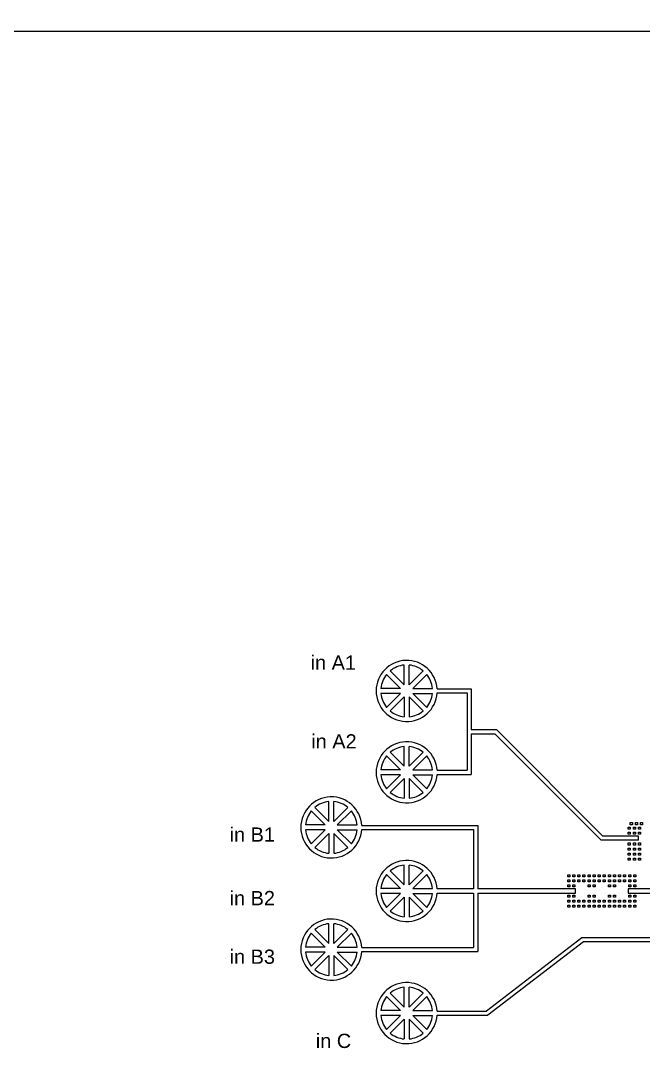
# Model space of a CAD drawing. Header units: millimetres. Extents: x -15719 to 274281, y 25504 to 323346.
# Drawn here: x 42983 to 58276, y 51011 to 76754 of the extents above; entities that cross this region are included whole.
import ezdxf

# ---------------------------------------------------------------- set-up
doc = ezdxf.new("R2010")
doc.units = ezdxf.units.MM
doc.layers.add('CLEAR', color=140, linetype='Continuous')
doc.layers.add('OPAQUE', color=10, linetype='Continuous')
doc.styles.get("Standard").update_dxf_attribs({"font": 'arial.ttf'})

msp = doc.modelspace()

# ---------------------------------------------------------------- linework, layer by layer
msp.add_line((13112, 76504), (115112, 76504))
at = {"layer": 'CLEAR'}
for p, q in [((53213, 60348), (54048, 60348)), ((53213, 60248), (53948, 60248)), ((53948, 60248), (53948, 58348)), ((54048, 60348), (54048, 59348)), ((54048, 59348), (54673, 59348)), ((54048, 59248), (54048, 58248)), ((54048, 59248), (54632, 59248)), ((54632, 59248), (57246, 56634)), ((54673, 59348), (57287, 56734)), ((53213, 58348), (53948, 58348)), ((53213, 58248), (54048, 58248)), ((51361, 56995), (54211, 56995)), ((51361, 56895), (54111, 56895)), ((54111, 56895), (54111, 55434)), ((54211, 56995), (54211, 55434)), ((58162, 56734), (57287, 56734)), ((58162, 56634), (58162, 56734)), ((58162, 56634), (57246, 56634)), ((54111, 55434), (53213, 55434)), ((56612, 55434), (54211, 55434)), ((56612, 55334), (56612, 55434)), ((58937, 55434), (57912, 55434)), ((57912, 55434), (57912, 55334)), ((53213, 55334), (54111, 55334)), ((54111, 55334), (54111, 53995)), ((54211, 55334), (56612, 55334)), ((54211, 55334), (54211, 53895)), ((57912, 55334), (59312, 55334)), ((56774, 54234), (54429, 52434)), ((56808, 54134), (54463, 52334)), ((59987, 54234), (56774, 54234)), ((60087, 54134), (56808, 54134)), ((51361, 53995), (54111, 53995)), ((51361, 53895), (54211, 53895)), ((53213, 52434), (54429, 52434)), ((53213, 52334), (54463, 52334))]:
    msp.add_line(p, q, dxfattribs=at)
for points in [[(57963, 56903), (57913, 56903), (57913, 56953), (57963, 56953)], [(58013, 57013), (57963, 57013), (57963, 57063), (58013, 57063)], [(58088, 56903), (58038, 56903), (58038, 56953), (58088, 56953)], [(58138, 57013), (58088, 57013), (58088, 57063), (58138, 57063)], [(58213, 56903), (58163, 56903), (58163, 56953), (58213, 56953)], [(58263, 57013), (58213, 57013), (58213, 57063), (58263, 57063)], [(57963, 56783), (57913, 56783), (57913, 56828), (57963, 56828)], [(58088, 56783), (58038, 56783), (58038, 56828), (58088, 56828)], [(58213, 56783), (58163, 56783), (58163, 56828), (58213, 56828)], [(57963, 56513), (57913, 56513), (57913, 56563), (57963, 56563)], [(57963, 56388), (57913, 56388), (57913, 56438), (57963, 56438)], [(58088, 56513), (58038, 56513), (58038, 56563), (58088, 56563)], [(58088, 56388), (58038, 56388), (58038, 56438), (58088, 56438)], [(58213, 56513), (58163, 56513), (58163, 56563), (58213, 56563)], [(58213, 56388), (58163, 56388), (58163, 56438), (58213, 56438)], [(57963, 56263), (57913, 56263), (57913, 56313), (57963, 56313)], [(57963, 56138), (57913, 56138), (57913, 56188), (57963, 56188)], [(58088, 56263), (58038, 56263), (58038, 56313), (58088, 56313)], [(58088, 56138), (58038, 56138), (58038, 56188), (58088, 56188)], [(58213, 56263), (58163, 56263), (58163, 56313), (58213, 56313)], [(58213, 56138), (58163, 56138), (58163, 56188), (58213, 56188)], [(56473, 55733), (56423, 55733), (56423, 55783), (56473, 55783)], [(56473, 55608), (56423, 55608), (56423, 55658), (56473, 55658)], [(56598, 55733), (56548, 55733), (56548, 55783), (56598, 55783)], [(56598, 55608), (56548, 55608), (56548, 55658), (56598, 55658)], [(56723, 55733), (56673, 55733), (56673, 55783), (56723, 55783)], [(56723, 55608), (56673, 55608), (56673, 55658), (56723, 55658)], [(56848, 55733), (56798, 55733), (56798, 55783), (56848, 55783)], [(56848, 55608), (56798, 55608), (56798, 55658), (56848, 55658)], [(56973, 55733), (56923, 55733), (56923, 55783), (56973, 55783)], [(56973, 55608), (56923, 55608), (56923, 55658), (56973, 55658)], [(57098, 55733), (57048, 55733), (57048, 55783), (57098, 55783)], [(57098, 55608), (57048, 55608), (57048, 55658), (57098, 55658)], [(57223, 55733), (57173, 55733), (57173, 55783), (57223, 55783)], [(57223, 55608), (57173, 55608), (57173, 55658), (57223, 55658)], [(57348, 55733), (57298, 55733), (57298, 55783), (57348, 55783)], [(57348, 55608), (57298, 55608), (57298, 55658), (57348, 55658)], [(57473, 55733), (57423, 55733), (57423, 55783), (57473, 55783)], [(57473, 55608), (57423, 55608), (57423, 55658), (57473, 55658)], [(57598, 55733), (57548, 55733), (57548, 55783), (57598, 55783)], [(57598, 55608), (57548, 55608), (57548, 55658), (57598, 55658)], [(57723, 55733), (57673, 55733), (57673, 55783), (57723, 55783)], [(57723, 55608), (57673, 55608), (57673, 55658), (57723, 55658)], [(57848, 55733), (57798, 55733), (57798, 55783), (57848, 55783)], [(57848, 55608), (57798, 55608), (57798, 55658), (57848, 55658)], [(57973, 55733), (57923, 55733), (57923, 55783), (57973, 55783)], [(57973, 55608), (57923, 55608), (57923, 55658), (57973, 55658)], [(58098, 55733), (58048, 55733), (58048, 55783), (58098, 55783)], [(58098, 55608), (58048, 55608), (58048, 55658), (58098, 55658)], [(56473, 55483), (56423, 55483), (56423, 55533), (56473, 55533)], [(56598, 55483), (56548, 55483), (56548, 55533), (56598, 55533)], [(56973, 55483), (56923, 55483), (56923, 55533), (56973, 55533)], [(57098, 55483), (57048, 55483), (57048, 55533), (57098, 55533)], [(57473, 55483), (57423, 55483), (57423, 55533), (57473, 55533)], [(57598, 55483), (57548, 55483), (57548, 55533), (57598, 55533)], [(57973, 55483), (57923, 55483), (57923, 55533), (57973, 55533)], [(58098, 55483), (58048, 55483), (58048, 55533), (58098, 55533)], [(56473, 55233), (56423, 55233), (56423, 55283), (56473, 55283)], [(56473, 55108), (56423, 55108), (56423, 55158), (56473, 55158)], [(56598, 55233), (56548, 55233), (56548, 55283), (56598, 55283)], [(56598, 55108), (56548, 55108), (56548, 55158), (56598, 55158)], [(56723, 55108), (56673, 55108), (56673, 55158), (56723, 55158)], [(56848, 55108), (56798, 55108), (56798, 55158), (56848, 55158)], [(56973, 55233), (56923, 55233), (56923, 55283), (56973, 55283)], [(56973, 55108), (56923, 55108), (56923, 55158), (56973, 55158)], [(57098, 55233), (57048, 55233), (57048, 55283), (57098, 55283)], [(57098, 55108), (57048, 55108), (57048, 55158), (57098, 55158)], [(57223, 55108), (57173, 55108), (57173, 55158), (57223, 55158)], [(57348, 55108), (57298, 55108), (57298, 55158), (57348, 55158)], [(57473, 55233), (57423, 55233), (57423, 55283), (57473, 55283)], [(57473, 55108), (57423, 55108), (57423, 55158), (57473, 55158)], [(57598, 55233), (57548, 55233), (57548, 55283), (57598, 55283)], [(57598, 55108), (57548, 55108), (57548, 55158), (57598, 55158)], [(57723, 55108), (57673, 55108), (57673, 55158), (57723, 55158)], [(57848, 55108), (57798, 55108), (57798, 55158), (57848, 55158)], [(57973, 55233), (57923, 55233), (57923, 55283), (57973, 55283)], [(57973, 55108), (57923, 55108), (57923, 55158), (57973, 55158)], [(58098, 55233), (58048, 55233), (58048, 55283), (58098, 55283)], [(58098, 55108), (58048, 55108), (58048, 55158), (58098, 55158)], [(56473, 54983), (56423, 54983), (56423, 55033), (56473, 55033)], [(56598, 54983), (56548, 54983), (56548, 55033), (56598, 55033)], [(56723, 54983), (56673, 54983), (56673, 55033), (56723, 55033)], [(56848, 54983), (56798, 54983), (56798, 55033), (56848, 55033)], [(56973, 54983), (56923, 54983), (56923, 55033), (56973, 55033)], [(57098, 54983), (57048, 54983), (57048, 55033), (57098, 55033)], [(57223, 54983), (57173, 54983), (57173, 55033), (57223, 55033)], [(57348, 54983), (57298, 54983), (57298, 55033), (57348, 55033)], [(57473, 54983), (57423, 54983), (57423, 55033), (57473, 55033)], [(57598, 54983), (57548, 54983), (57548, 55033), (57598, 55033)], [(57723, 54983), (57673, 54983), (57673, 55033), (57723, 55033)], [(57848, 54983), (57798, 54983), (57798, 55033), (57848, 55033)], [(57973, 54983), (57923, 54983), (57923, 55033), (57973, 55033)], [(58098, 54983), (58048, 54983), (58048, 55033), (58098, 55033)]]:
    msp.add_lwpolyline(points, close=True, dxfattribs=at)
for centre in [(52465, 60298), (52465, 58298), (50613, 56945), (52465, 55384), (50613, 53945), (52465, 52384)]:
    msp.add_arc(centre, 750, 3.8226, 356.1774, dxfattribs=at)
at = {"layer": 'OPAQUE'}
for p, q in [((52403, 60446), (52059, 60790)), ((52403, 60446), (52403, 60932)), ((52526, 60446), (52526, 60932)), ((52526, 60446), (52870, 60790)), ((52317, 60359), (51972, 60703)), ((52613, 60359), (52957, 60703)), ((52317, 60359), (51830, 60359)), ((52613, 60359), (53099, 60359)), ((52317, 60236), (51830, 60236)), ((52317, 60236), (51972, 59892)), ((52403, 60150), (52059, 59806)), ((52403, 60150), (52403, 59663)), ((52526, 60150), (52526, 59663)), ((52526, 60150), (52870, 59806)), ((52613, 60236), (53099, 60236)), ((52613, 60236), (52957, 59892)), ((52317, 58359), (51972, 58703)), ((52403, 58446), (52059, 58790)), ((52403, 58446), (52403, 58932)), ((52526, 58446), (52526, 58932)), ((52526, 58446), (52870, 58790)), ((52613, 58359), (52957, 58703)), ((52317, 58359), (51830, 58359)), ((52317, 58236), (51830, 58236)), ((52317, 58236), (51972, 57892)), ((52613, 58359), (53099, 58359)), ((52613, 58236), (53099, 58236)), ((52613, 58236), (52957, 57892)), ((52403, 58150), (52059, 57806)), ((52403, 58150), (52403, 57663)), ((52526, 58150), (52526, 57663)), ((52526, 58150), (52870, 57806)), ((50551, 57093), (50207, 57437)), ((50551, 57093), (50551, 57580)), ((50674, 57093), (50674, 57580)), ((50674, 57093), (51018, 57437)), ((50465, 57006), (50120, 57350)), ((50760, 57006), (51105, 57350)), ((50465, 57006), (49978, 57006)), ((50760, 57006), (51247, 57006)), ((50465, 56884), (49978, 56884)), ((50465, 56884), (50120, 56540)), ((50551, 56797), (50207, 56453)), ((50551, 56797), (50551, 56310)), ((50674, 56797), (50674, 56310)), ((50674, 56797), (51018, 56453)), ((50760, 56884), (51247, 56884)), ((50760, 56884), (51105, 56540)), ((52403, 55532), (52059, 55876)), ((52403, 55532), (52403, 56018)), ((52526, 55532), (52526, 56018)), ((52526, 55532), (52870, 55876)), ((52317, 55445), (51972, 55789)), ((52613, 55445), (52957, 55789)), ((52317, 55445), (51830, 55445)), ((52613, 55445), (53099, 55445)), ((52317, 55322), (51830, 55322)), ((52317, 55322), (51972, 54978)), ((52403, 55236), (52059, 54892)), ((52403, 55236), (52403, 54749)), ((52526, 55236), (52526, 54749)), ((52526, 55236), (52870, 54892)), ((52613, 55322), (53099, 55322)), ((52613, 55322), (52957, 54978)), ((50551, 54093), (50551, 54580)), ((50674, 54093), (50674, 54580)), ((50465, 54006), (50120, 54350)), ((50551, 54093), (50207, 54437)), ((50674, 54093), (51018, 54437)), ((50760, 54006), (51105, 54350)), ((50465, 54006), (49978, 54006)), ((50465, 53884), (49978, 53884)), ((50465, 53884), (50120, 53540)), ((50760, 54006), (51247, 54006)), ((50760, 53884), (51247, 53884)), ((50760, 53884), (51105, 53540)), ((50551, 53797), (50207, 53453)), ((50551, 53797), (50551, 53310)), ((50674, 53797), (50674, 53310)), ((50674, 53797), (51018, 53453)), ((52317, 52445), (51972, 52789)), ((52403, 52532), (52059, 52876)), ((52403, 52532), (52403, 53018)), ((52526, 52532), (52526, 53018)), ((52526, 52532), (52870, 52876)), ((52613, 52445), (52957, 52789)), ((52317, 52445), (51830, 52445)), ((52317, 52322), (51830, 52322)), ((52317, 52322), (51972, 51978)), ((52613, 52445), (53099, 52445)), ((52613, 52322), (53099, 52322)), ((52613, 52322), (52957, 51978)), ((52403, 52236), (52059, 51892)), ((52403, 52236), (52403, 51749)), ((52526, 52236), (52526, 51749)), ((52526, 52236), (52870, 51892))]:
    msp.add_line(p, q, dxfattribs=at)
msp.add_circle((64112, 76504), 51000, dxfattribs=at)
for centre, start, end in [((52465, 60298), 95.5177, 129.4823), ((52465, 60298), 50.5177, 84.4823), ((52465, 60298), 140.5177, 174.4823), ((52465, 60298), 5.5177, 39.4823), ((52465, 60298), 185.5177, 219.4823), ((52465, 60298), 320.5177, 354.4823), ((52465, 60298), 230.5177, 264.4823), ((52465, 60298), 275.5177, 309.4823), ((52465, 58298), 140.5177, 174.4823), ((52465, 58298), 95.5177, 129.4823), ((52465, 58298), 50.5177, 84.4823), ((52465, 58298), 5.5177, 39.4823), ((52465, 58298), 185.5177, 219.4823), ((52465, 58298), 320.5177, 354.4823), ((52465, 58298), 230.5177, 264.4823), ((52465, 58298), 275.5177, 309.4823), ((50613, 56945), 95.5177, 129.4823), ((50613, 56945), 50.5177, 84.4823), ((50613, 56945), 140.5177, 174.4823), ((50613, 56945), 5.5177, 39.4823), ((50613, 56945), 185.5177, 219.4823), ((50613, 56945), 320.5177, 354.4823), ((50613, 56945), 230.5177, 264.4823), ((50613, 56945), 275.5177, 309.4823), ((52465, 55384), 95.5177, 129.4823), ((52465, 55384), 50.5177, 84.4823), ((52465, 55384), 140.5177, 174.4823), ((52465, 55384), 5.5177, 39.4823), ((52465, 55384), 185.5177, 219.4823), ((52465, 55384), 320.5177, 354.4823), ((52465, 55384), 230.5177, 264.4823), ((52465, 55384), 275.5177, 309.4823), ((50613, 53945), 95.5177, 129.4823), ((50613, 53945), 50.5177, 84.4823), ((50613, 53945), 140.5177, 174.4823), ((50613, 53945), 5.5177, 39.4823), ((50613, 53945), 185.5177, 219.4823), ((50613, 53945), 320.5177, 354.4823), ((50613, 53945), 230.5177, 264.4823), ((50613, 53945), 275.5177, 309.4823), ((52465, 52384), 140.5177, 174.4823), ((52465, 52384), 95.5177, 129.4823), ((52465, 52384), 50.5177, 84.4823), ((52465, 52384), 5.5177, 39.4823), ((52465, 52384), 185.5177, 219.4823), ((52465, 52384), 320.5177, 354.4823), ((52465, 52384), 230.5177, 264.4823), ((52465, 52384), 275.5177, 309.4823)]:
    msp.add_arc(centre, 638, start, end, dxfattribs=at)

# ---------------------------------------------------------------- texts
at = {"layer": 'CLEAR', "char_height": 350, "attachment_point": 1}
for s, width, heights, insert in [('in A1', 1234.99, [2.274e-13], (50104, 61169)), ('in A2', 1385.64, [0], (50120, 59234)), ('in B1', 1362.46, [0], (48113, 56945)), ('in B2', 1431.99, [0], (48113, 55384)), ('in B3', 1748.72, [0], (48113, 53945)), ('in C', 1155.83, [0], (50231, 51878))]:
    msp.add_mtext_dynamic_manual_height_columns(s, width=width, gutter_width=12.5, heights=heights, dxfattribs=dict(at, insert=insert))

doc.saveas('drawing.dxf')
